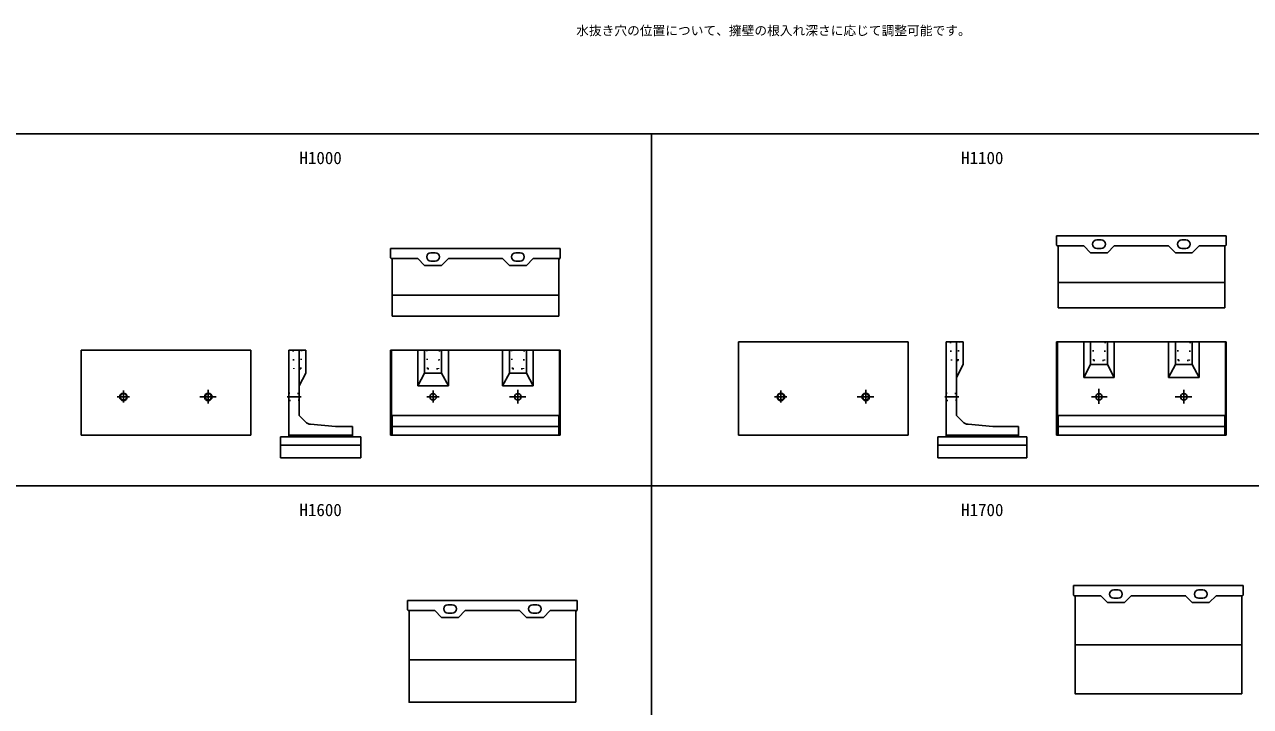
# Model space of a CAD drawing. Units: millimetres, scale not verified. Extents: x -50400 to 50400, y -17820 to 17820.
# Drawn here: x -32591 to -18139, y -527 to 7512 of the extents above; entities that cross this region are included whole.
import ezdxf
from ezdxf.enums import TextEntityAlignment as Align

# ---------------------------------------------------------------- set-up
doc = ezdxf.new("R2010")
doc.units = ezdxf.units.MM
doc.header["$LTSCALE"] = 60
doc.linetypes.add('DOTTED', pattern=[1.75, 0.25, -1.5])
doc.linetypes.add('LONG_DASHED_DOTTED', pattern=[15.25, 12, -1.5, 0.25, -1.5])
for name, color, linetype, lineweight in [('0-0_CENTER', 7, 'LONG_DASHED_DOTTED', 25), ('0-4_HYO', 3, 'Continuous', 25), ('0-6_OUTLINE', 1, 'Continuous', 25), ('0-7_OUTLINE2', 4, 'DOTTED', 25), ('0-8_TXT', 7, 'Continuous', 25)]:
    doc.layers.add(name, color=color, linetype=linetype, lineweight=lineweight)
doc.styles.add('ＭＳ ゴシック', font='')
doc.styles.get('ＭＳ ゴシック').set_extended_font_data('MS Gothic')

msp = doc.modelspace()

# ---------------------------------------------------------------- linework, layer by layer
at = {"layer": '0-0_CENTER'}
for p, q in [((-31425, 3196), (-31425, 3056.42)), ((-30425, 3205.69), (-30425, 3044.78)), ((-27775, 3196), (-27775, 3056.42)), ((-26775, 3205.69), (-26775, 3044.78)), ((-23675, 3196), (-23675, 3056.42)), ((-22675, 3205.69), (-22675, 3044.78)), ((-19925, 3218.21), (-19925, 3039.16)), ((-18925, 3205.69), (-18925, 3044.78)), ((-31499.99, 3122.61), (-31353.15, 3122.61)), ((-30525.29, 3122.61), (-30330.9, 3122.61)), ((-29493.81, 3122.61), (-29329.02, 3122.61)), ((-27849.99, 3122.61), (-27703.15, 3122.61)), ((-26875.29, 3122.61), (-26680.9, 3122.61)), ((-23749.99, 3122.61), (-23603.15, 3122.61)), ((-22775.29, 3122.61), (-22580.9, 3122.61)), ((-21743.81, 3122.61), (-21579.02, 3122.61)), ((-20014.36, 3122.61), (-19827.52, 3122.61)), ((-19025.29, 3122.61), (-18830.9, 3122.61))]:
    msp.add_line(p, q, dxfattribs=at)
at = {"layer": '0-4_HYO'}
for points in [[(-33000, 2072.61), (-25200, 2072.61), (-25200, 6222.61), (-33000, 6222.61)], [(-25200, 2072.61), (-17400, 2072.61), (-17400, 6222.61), (-25200, 6222.61)], [(-33000, -3077.39), (-25200, -3077.39), (-25200, 2072.61), (-33000, 2072.61)], [(-25200, -3077.39), (-17400, -3077.39), (-17400, 2072.61), (-25200, 2072.61)]]:
    msp.add_lwpolyline(points, close=True, dxfattribs=at)
at = {"layer": '0-6_OUTLINE'}
for p, q in [((-20425, 5022.61), (-18425, 5022.61)), ((-20425, 4911.61), (-20425, 5022.61)), ((-19900, 4972.61), (-19950, 4972.61)), ((-18900, 4972.61), (-18950, 4972.61)), ((-18425, 4911.61), (-18425, 5022.61)), ((-28275, 4872.61), (-26275, 4872.61)), ((-28275, 4761.61), (-28275, 4872.61)), ((-27750, 4822.61), (-27800, 4822.61)), ((-26750, 4822.61), (-26800, 4822.61)), ((-26275, 4761.61), (-26275, 4872.61)), ((-20407, 4893.61), (-20425, 4911.61)), ((-20416, 4902.61), (-20105, 4902.61)), ((-20407, 4172.61), (-20407, 4893.61)), ((-19900, 4872.61), (-19950, 4872.61)), ((-19825, 4822.61), (-19745, 4902.61)), ((-19105, 4902.61), (-19745, 4902.61)), ((-19025, 4822.61), (-19105, 4902.61)), ((-18825, 4822.61), (-19024.26, 4822.61)), ((-18900, 4872.61), (-18950, 4872.61)), ((-18825, 4822.61), (-18745, 4902.61)), ((-18434, 4902.61), (-18745, 4902.61)), ((-18443, 4893.61), (-18425, 4911.61)), ((-18443, 4172.61), (-18443, 4893.61)), ((-28257, 4743.61), (-28275, 4761.61)), ((-28266, 4752.61), (-27955, 4752.61)), ((-28257, 4072.61), (-28257, 4743.61)), ((-27750, 4722.61), (-27800, 4722.61)), ((-27675, 4672.61), (-27595, 4752.61)), ((-26955, 4752.61), (-27595, 4752.61)), ((-26875, 4672.61), (-26955, 4752.61)), ((-26675, 4672.61), (-26874.26, 4672.61)), ((-26750, 4722.61), (-26800, 4722.61)), ((-26675, 4672.61), (-26595, 4752.61)), ((-26284, 4752.61), (-26595, 4752.61)), ((-26293, 4743.61), (-26275, 4761.61)), ((-26293, 4072.61), (-26293, 4743.61)), ((-18443, 4472.61), (-20407, 4472.61)), ((-26293, 4322.61), (-28257, 4322.61)), ((-26293, 4072.61), (-28257, 4072.61)), ((-18443, 4172.61), (-20407, 4172.61)), ((-24175, 3772.61), (-22175, 3772.61)), ((-24175, 3772.61), (-24175, 2672.61)), ((-21725, 3772.61), (-21525, 3772.61)), ((-21725, 3772.61), (-21725, 2652.61)), ((-21605, 3772.61), (-21605, 2902.61)), ((-21525, 3772.61), (-21525, 3502.61)), ((-20425, 3772.61), (-18425, 3772.61)), ((-20425, 2672.61), (-20425, 3772.61)), ((-20416, 3772.61), (-20416, 2902.61)), ((-20105, 3772.61), (-20105, 3352.61)), ((-20025, 3772.61), (-20025, 3502.61)), ((-19825, 3772.61), (-19825, 3502.61)), ((-19745, 3772.61), (-19745, 3352.61)), ((-19105, 3772.61), (-19105, 3352.61)), ((-19025, 3772.61), (-19025, 3502.61)), ((-18825, 3772.61), (-18825, 3502.61)), ((-18745, 3772.61), (-18745, 3352.61)), ((-18434, 2902.61), (-18434, 3772.61)), ((-18425, 2672.61), (-18425, 3772.61)), ((-31925, 3672.61), (-31925, 2672.61)), ((-29475, 3672.61), (-29275, 3672.61)), ((-29475, 2652.61), (-29475, 3672.61)), ((-29355, 3672.61), (-29355, 2902.61)), ((-29275, 3672.61), (-29275, 3402.61)), ((-28275, 2672.61), (-28275, 3672.61)), ((-28275, 3672.61), (-26275, 3672.61)), ((-28266, 2902.61), (-28266, 3672.61)), ((-27955, 3672.61), (-27955, 3252.61)), ((-27875, 3672.61), (-27875, 3402.61)), ((-27675, 3672.61), (-27675, 3402.61)), ((-27595, 3672.61), (-27595, 3252.61)), ((-26955, 3672.61), (-26955, 3252.61)), ((-26875, 3672.61), (-26875, 3402.61)), ((-26675, 3672.61), (-26675, 3402.61)), ((-26595, 3672.61), (-26595, 3252.61)), ((-26284, 2902.61), (-26284, 3672.61)), ((-26275, 2672.61), (-26275, 3672.61)), ((-21605, 3352.61), (-21525, 3502.61)), ((-20025, 3502.61), (-20105, 3352.61)), ((-20025, 3502.61), (-19825, 3502.61)), ((-19745, 3352.61), (-19825, 3502.61)), ((-19025, 3502.61), (-19105, 3352.61)), ((-19025, 3502.61), (-18825, 3502.61)), ((-18745, 3352.61), (-18825, 3502.61)), ((-29355, 3252.61), (-29275, 3402.61)), ((-27875, 3402.61), (-27955, 3252.61)), ((-27875, 3402.61), (-27675, 3402.61)), ((-27595, 3252.61), (-27675, 3402.61)), ((-26875, 3402.61), (-26955, 3252.61)), ((-26875, 3402.61), (-26675, 3402.61)), ((-26595, 3252.61), (-26675, 3402.61)), ((-20105, 3352.61), (-19745, 3352.61)), ((-19105, 3352.61), (-18745, 3352.61)), ((-27955, 3252.61), (-27595, 3252.61)), ((-26955, 3252.61), (-26595, 3252.61)), ((-29280.6, 2828.22), (-29355, 2902.61)), ((-28257, 2893.61), (-28266, 2902.61)), ((-28266, 2902.61), (-26284, 2902.61)), ((-28257, 2672.61), (-28257, 2893.61)), ((-26284, 2902.61), (-26293, 2893.61)), ((-26293, 2672.61), (-26293, 2893.61)), ((-21530.6, 2828.22), (-21605, 2902.61)), ((-20407, 2893.61), (-20416, 2902.61)), ((-20416, 2902.61), (-18434, 2902.61)), ((-20407, 2672.61), (-20407, 2893.61)), ((-18434, 2902.61), (-18443, 2893.61)), ((-18443, 2672.61), (-18443, 2893.61)), ((-28925, 2772.61), (-29218.94, 2799.34)), ((-28725, 2772.61), (-28925, 2772.61)), ((-28725, 2772.61), (-28725, 2652.61)), ((-28257, 2772.61), (-26293, 2772.61)), ((-21175, 2772.61), (-21468.94, 2799.34)), ((-20875, 2772.61), (-21175, 2772.61)), ((-20875, 2772.61), (-20875, 2652.61)), ((-20407, 2772.61), (-18443, 2772.61)), ((-28625, 2652.61), (-29575, 2652.61)), ((-29575, 2652.61), (-29575, 2402.61)), ((-28725, 2672.61), (-29475, 2672.61)), ((-28625, 2652.61), (-28625, 2402.61)), ((-26275, 2672.61), (-28275, 2672.61)), ((-20775, 2652.61), (-21825, 2652.61)), ((-21825, 2652.61), (-21825, 2402.61)), ((-20875, 2672.61), (-21725, 2672.61)), ((-20775, 2652.61), (-20775, 2402.61)), ((-18425, 2672.61), (-20425, 2672.61)), ((-28625, 2552.61), (-29575, 2552.61)), ((-20775, 2552.61), (-21825, 2552.61)), ((-28625, 2402.61), (-29575, 2402.61)), ((-20775, 2402.61), (-21825, 2402.61)), ((-20225, 897.61), (-18225, 897.61)), ((-18225, 786.61), (-18225, 897.61)), ((-28075, 722.61), (-26075, 722.61)), ((-26075, 611.61), (-26075, 722.61)), ((-20216, 777.61), (-19905, 777.61)), ((-19825, 697.61), (-19905, 777.61)), ((-19700, 847.61), (-19750, 847.61)), ((-19700, 747.61), (-19750, 747.61)), ((-19625, 697.61), (-19545, 777.61)), ((-18700, 847.61), (-18750, 847.61)), ((-18700, 747.61), (-18750, 747.61)), ((-18625, 697.61), (-18545, 777.61)), ((-18234, 777.61), (-18545, 777.61)), ((-18243, 768.61), (-18225, 786.61)), ((-18243, -377.39), (-18243, 768.61)), ((-28066, 602.61), (-27755, 602.61)), ((-27675, 522.61), (-27755, 602.61)), ((-27550, 672.61), (-27600, 672.61)), ((-27475, 522.61), (-27395, 602.61)), ((-26550, 672.61), (-26600, 672.61)), ((-26475, 522.61), (-26395, 602.61)), ((-26084, 602.61), (-26395, 602.61)), ((-26093, 593.61), (-26075, 611.61)), ((-26093, -477.39), (-26093, 593.61)), ((-19625, 697.61), (-19825, 697.61)), ((-18625, 697.61), (-18825, 697.61)), ((-27475, 522.61), (-27675, 522.61)), ((-27550, 572.61), (-27600, 572.61)), ((-26475, 522.61), (-26675, 522.61)), ((-26550, 572.61), (-26600, 572.61)), ((-18243, 197.61), (-20207, 197.61)), ((-26093, 22.61), (-28057, 22.61))]:
    msp.add_line(p, q, dxfattribs=at)
for points in [[(-19825, 4822.61), (-20025, 4822.61), (-20105, 4902.61)], [(-27675, 4672.61), (-27875, 4672.61), (-27955, 4752.61)], [(-22175, 3772.61), (-22175, 2672.61), (-24175, 2672.61)], [(-31925, 3672.61), (-29925, 3672.61), (-29925, 2672.61), (-31925, 2672.61)], [(-20207, 768.61), (-20225, 786.61), (-20225, 897.61)], [(-28057, 593.61), (-28075, 611.61), (-28075, 722.61)], [(-18243, -377.39), (-20207, -377.39), (-20207, 768.61)], [(-18825, 697.61), (-18905, 777.61), (-19545, 777.61)], [(-26093, -477.39), (-28057, -477.39), (-28057, 593.61)], [(-26675, 522.61), (-26755, 602.61), (-27395, 602.61)]]:
    msp.add_lwpolyline(points, dxfattribs=at)
for centre, radius in [((-31425, 3122.61), 45), ((-31425, 3122.61), 37.5), ((-30425, 3122.61), 45), ((-30425, 3122.61), 37.5), ((-27775, 3122.61), 37.5), ((-26775, 3122.61), 37.5), ((-23675, 3122.61), 45), ((-23675, 3122.61), 37.5), ((-22675, 3122.61), 45), ((-22675, 3122.61), 37.5), ((-19925, 3122.61), 37.5), ((-18925, 3122.61), 37.5)]:
    msp.add_circle(centre, radius, dxfattribs=at)
for centre, radius, start, end in [((-19950, 4922.61), 50, 90, 270), ((-19900, 4922.61), 50, 270, 90), ((-18950, 4922.61), 50, 90, 270), ((-18900, 4922.61), 50, 270, 90), ((-27800, 4772.61), 50, 90, 270), ((-27750, 4772.61), 50, 270, 90), ((-26800, 4772.61), 50, 90, 270), ((-26750, 4772.61), 50, 270, 90), ((-29209.89, 2898.93), 100, 225, 264.80557), ((-21459.89, 2898.93), 100, 225, 264.80557), ((-19750, 797.61), 50, 90, 270), ((-19700, 797.61), 50, 270, 90), ((-18750, 797.61), 50, 90, 270), ((-18700, 797.61), 50, 270, 90), ((-27600, 622.61), 50, 90, 270), ((-27550, 622.61), 50, 270, 90), ((-26600, 622.61), 50, 90, 270), ((-26550, 622.61), 50, 270, 90)]:
    msp.add_arc(centre, radius, start, end, dxfattribs=at)
at = {"layer": '0-7_OUTLINE2'}
for p, q in [((-21675, 3772.61), (-21665, 3552.61)), ((-21585, 3552.61), (-21575, 3772.61)), ((-19990, 3552.61), (-20000, 3772.61)), ((-19850, 3772.61), (-19860, 3552.61)), ((-18990, 3552.61), (-19000, 3772.61)), ((-18850, 3772.61), (-18860, 3552.61)), ((-29425, 3672.61), (-29415, 3452.61)), ((-29335, 3452.61), (-29325, 3672.61)), ((-27840, 3452.61), (-27850, 3672.61)), ((-27700, 3672.61), (-27710, 3452.61)), ((-26840, 3452.61), (-26850, 3672.61)), ((-26700, 3672.61), (-26710, 3452.61)), ((-21585, 3552.61), (-21665, 3552.61)), ((-19990, 3552.61), (-19860, 3552.61)), ((-18990, 3552.61), (-18860, 3552.61)), ((-29335, 3452.61), (-29415, 3452.61)), ((-27840, 3452.61), (-27710, 3452.61)), ((-26840, 3452.61), (-26710, 3452.61)), ((-29470, 3167.3), (-29475, 3172.61)), ((-29470, 3077.93), (-29475, 3072.61)), ((-29360, 3160.43), (-29470, 3167.3)), ((-29470, 3077.93), (-29360, 3084.8)), ((-29360, 3160.43), (-29355, 3165.11)), ((-29360, 3084.8), (-29355, 3080.11)), ((-21720, 3167.3), (-21725, 3172.61)), ((-21720, 3077.93), (-21725, 3072.61)), ((-21610, 3160.43), (-21720, 3167.3)), ((-21720, 3077.93), (-21610, 3084.8)), ((-21610, 3160.43), (-21605, 3165.11)), ((-21610, 3084.8), (-21605, 3080.11))]:
    msp.add_line(p, q, dxfattribs=at)

# ---------------------------------------------------------------- texts
at = {"layer": '0-8_TXT', "style": 'ＭＳ ゴシック'}
for s, height, p in [('水抜き穴の位置について、擁壁の根入れ深さに応じて調整可能です。', 110, (-26088.11, 7353.16)), ('H1000', 146.6, (-29350, 5822.61)), ('H1100', 146.6, (-21550, 5822.61)), ('H1600', 146.6, (-29350, 1672.61)), ('H1700', 146.6, (-21550, 1672.61))]:
    msp.add_text(s, height=height, dxfattribs=at).set_placement(p, align=Align.BOTTOM_LEFT)

doc.saveas('drawing.dxf')
